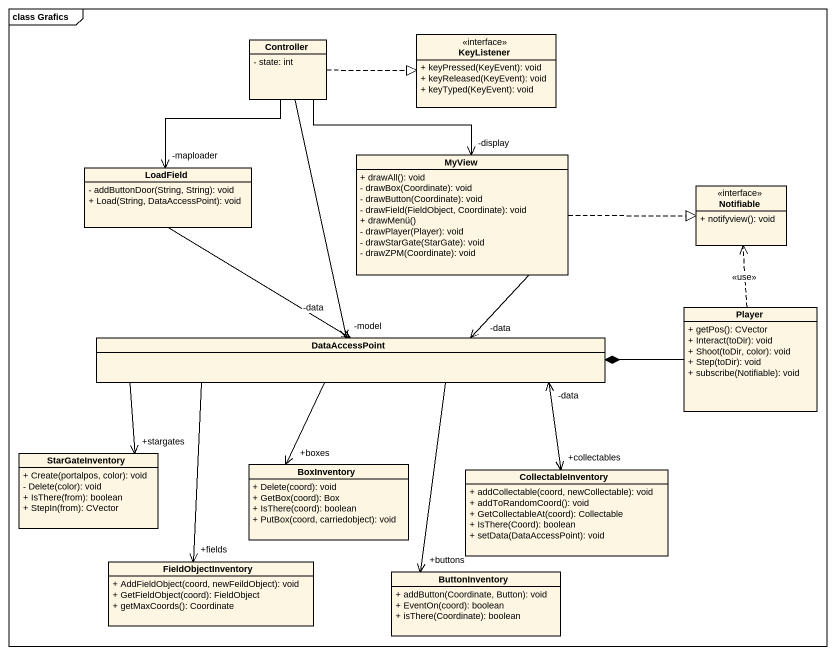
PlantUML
@startuml
mainframe class Grafics
hide circle
hide empty members
skinparam classAttributeIconSize 0
class Controller {
  - state: int
}
class KeyListener <<interface>> {
  + keyPressed(KeyEvent): void
  + keyReleased(KeyEvent): void
  + keyTyped(KeyEvent): void
}
class MyView {
  + drawAll(): void
  - drawBox(Coordinate): void
  - drawButton(Coordinate): void
  - drawField(FieldObject, Coordinate): void
  + drawMenü()
  - drawPlayer(Player): void
  - drawStarGate(StarGate): void
  - drawZPM(Coordinate): void
}
class LoadField {
  - addButtonDoor(String, String): void
  + Load(String, DataAccessPoint): void
}
class Notifiable <<interface>> {
  + notifyview(): void
}
class Player {
  + getPos(): CVector
  + Interact(toDir): void
  + Shoot(toDir, color): void
  + Step(toDir): void
  + subscribe(Notifiable): void
}
class DataAccessPoint
class StarGateInventory {
  + Create(portalpos, color): void
  - Delete(color): void
  + IsThere(from): boolean
  + StepIn(from): CVector
}
class BoxInventory {
  + Delete(coord): void
  + GetBox(coord): Box
  + IsThere(coord): boolean
  + PutBox(coord, carriedobject): void
}
class CollectableInventory {
  + addCollectable(coord, newCollectable): void
  + addToRandomCoord(): void
  + GetCollectableAt(coord): Collectable
  + IsThere(Coord): boolean
  + setData(DataAccessPoint): void
}
class FieldObjectInventory {
  + AddFieldObject(coord, newFeildObject): void
  + GetFieldObject(coord): FieldObject
  + getMaxCoords(): Coordinate
}
class ButtonInventory {
  + addButton(Coordinate, Button): void
  + EventOn(coord): boolean
  + isThere(Coordinate): boolean
}
Controller .right.|> KeyListener
Controller --> "-display" MyView
Controller --> "-maploader" LoadField
Controller --> "-model" DataAccessPoint
MyView .right.|> Notifiable
MyView --> "-data" DataAccessPoint
LoadField --> "-data" DataAccessPoint
Player .up.> Notifiable : <<use>>
Player -left-* DataAccessPoint
DataAccessPoint -left-> "+stargates" StarGateInventory
DataAccessPoint --> "+boxes" BoxInventory
DataAccessPoint "-data" <--> "+collectables" CollectableInventory
DataAccessPoint --> "+fields" FieldObjectInventory
DataAccessPoint --> "+buttons" ButtonInventory
@enduml
